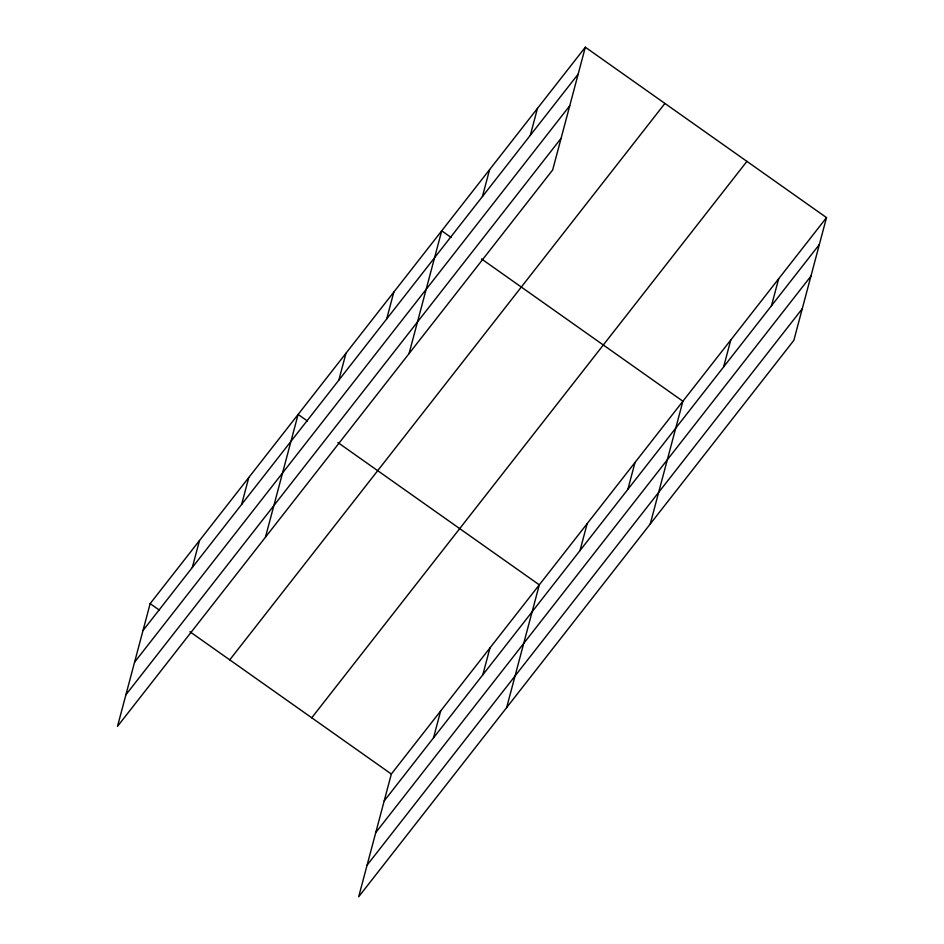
<?xml version="1.0" encoding="UTF-8"?>
<svg xmlns="http://www.w3.org/2000/svg" width="944" height="944" viewBox="0 0 944 944"><rect width="100%" height="100%" fill="white"/><g stroke="black" fill="none" stroke-linecap="round" stroke-linejoin="round"><path stroke-width="1.42" d="M585.327 47.2L150.155 603.629L117.493 726.396L552.665 169.967L585.327 47.2L826.507 217.604L793.845 340.371L358.673 896.8L391.335 774.033L826.507 217.604M192.316 567.486L199.479 540.57M241.629 504.426L248.791 477.499M265.453 537.207L298.115 414.44L307.473 421.059M338.825 380.161L345.988 353.233M386.686 318.954L393.849 292.026M409.059 353.587L441.721 230.82L451.09 237.44M482.431 196.541L489.594 169.613M530.304 135.334L537.466 108.407M433.497 737.889L440.659 710.974M482.809 674.83L489.971 647.914M506.633 707.611L539.295 584.843L337.905 442.559M580.005 550.564L587.168 523.637M627.866 489.358L635.029 462.43M650.239 523.991L682.901 401.224L481.523 258.939M723.611 366.945L730.774 340.017M771.472 305.738L778.647 278.81M142.992 630.545L578.165 74.116M134.579 662.181L569.751 105.752M125.906 694.76L561.078 138.343M229.746 659.856L664.918 103.439M311.744 717.794L746.916 161.377M384.173 800.949L819.345 244.531M375.759 832.584L810.931 276.155M367.086 865.176L802.258 308.747M150.155 603.629L159.524 610.237M189.945 631.748L391.335 774.033"/></g></svg>
